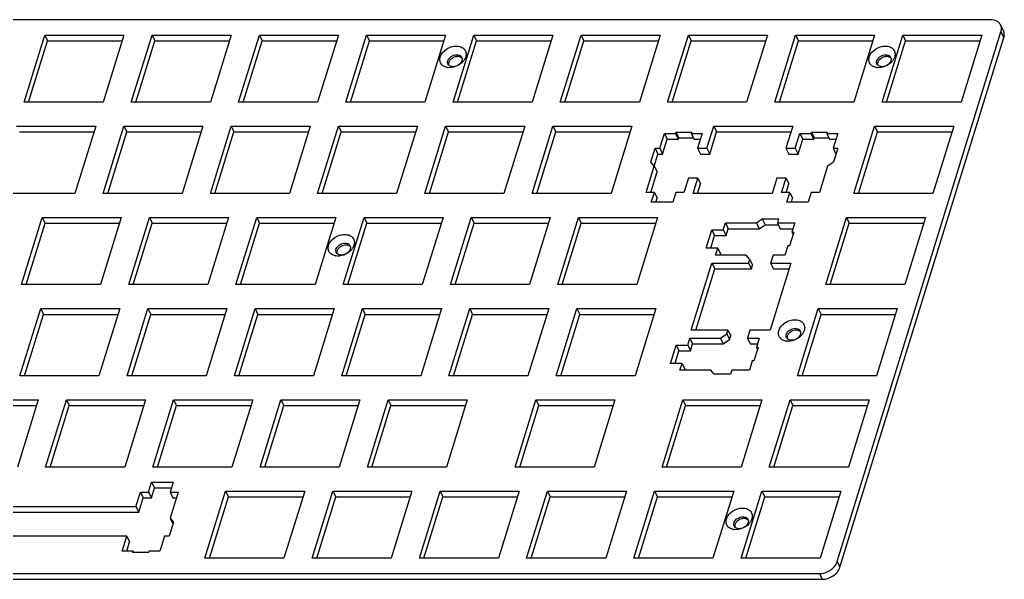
# Model space of a CAD drawing. Header units: millimetres. Extents: x 996 to 7194, y -92 to 581.
# Drawn here: x 6202.5 to 6363.2, y -43.2 to 48.2 of the extents above; entities that cross this region are included whole.
import ezdxf

# ---------------------------------------------------------------- set-up
doc = ezdxf.new("R2010")
doc.units = ezdxf.units.MM
doc.header["$LTSCALE"] = 30.734
doc.layers.get('0').update_dxf_attribs({"linetype": 'CONTINUOUS'})

msp = doc.modelspace()

# ---------------------------------------------------------------- linework, layer by layer
at = {"color": 7, "linetype": 'Continuous'}
for p, q in [((6360.91, 48.156), (6084.223, 48.156)), ((6363.007, 46.366), (6362.549, 47.299)), ((6203.206, 34.682), (6206.595, 45.649)), ((6206.595, 45.649), (6207.052, 44.717)), ((6206.595, 45.649), (6219.489, 45.649)), ((6219.489, 45.649), (6216.101, 34.682)), ((6220.706, 34.682), (6224.095, 45.649)), ((6224.095, 45.649), (6224.552, 44.717)), ((6224.095, 45.649), (6236.99, 45.649)), ((6236.99, 45.649), (6233.601, 34.682)), ((6238.206, 34.682), (6241.595, 45.649)), ((6241.595, 45.649), (6254.49, 45.649)), ((6241.595, 45.649), (6242.053, 44.717)), ((6254.49, 45.649), (6251.101, 34.682)), ((6255.706, 34.682), (6259.095, 45.649)), ((6259.095, 45.649), (6271.99, 45.649)), ((6259.095, 45.649), (6259.553, 44.717)), ((6271.99, 45.649), (6268.601, 34.682)), ((6273.206, 34.682), (6276.595, 45.649)), ((6276.595, 45.649), (6289.49, 45.649)), ((6276.595, 45.649), (6277.053, 44.717)), ((6289.49, 45.649), (6286.101, 34.682)), ((6290.707, 34.682), (6294.095, 45.649)), ((6294.095, 45.649), (6306.99, 45.649)), ((6294.095, 45.649), (6294.553, 44.717)), ((6306.99, 45.649), (6303.601, 34.682)), ((6308.207, 34.682), (6311.596, 45.649)), ((6311.596, 45.649), (6324.49, 45.649)), ((6311.596, 45.649), (6312.053, 44.717)), ((6324.49, 45.649), (6321.102, 34.682)), ((6325.707, 34.682), (6329.096, 45.649)), ((6329.096, 45.649), (6341.991, 45.649)), ((6329.096, 45.649), (6329.553, 44.717)), ((6335.883, -40.282), (6362.608, 46.197)), ((6336.341, -41.214), (6363.065, 45.265)), ((6341.991, 45.649), (6338.602, 34.682)), ((6343.207, 34.682), (6346.596, 45.649)), ((6346.596, 45.649), (6359.491, 45.649)), ((6346.596, 45.649), (6347.053, 44.717)), ((6359.491, 45.649), (6356.102, 34.682)), ((6362.608, 46.197), (6363.065, 45.265)), ((6203.951, 34.682), (6207.052, 44.717)), ((6207.052, 44.717), (6219.201, 44.717)), ((6221.452, 34.682), (6224.552, 44.717)), ((6224.552, 44.717), (6236.702, 44.717)), ((6238.952, 34.682), (6242.053, 44.717)), ((6242.053, 44.717), (6254.202, 44.717)), ((6256.452, 34.682), (6259.553, 44.717)), ((6259.553, 44.717), (6271.702, 44.717)), ((6273.952, 34.682), (6277.053, 44.717)), ((6277.053, 44.717), (6289.202, 44.717)), ((6291.452, 34.682), (6294.553, 44.717)), ((6294.553, 44.717), (6306.702, 44.717)), ((6308.952, 34.682), (6312.053, 44.717)), ((6312.053, 44.717), (6324.202, 44.717)), ((6326.453, 34.682), (6329.553, 44.717)), ((6329.553, 44.717), (6341.702, 44.717)), ((6343.953, 34.682), (6347.053, 44.717)), ((6347.053, 44.717), (6359.203, 44.717)), ((6216.101, 34.682), (6203.206, 34.682)), ((6233.601, 34.682), (6220.706, 34.682)), ((6251.101, 34.682), (6238.206, 34.682)), ((6268.601, 34.682), (6255.706, 34.682)), ((6286.101, 34.682), (6273.206, 34.682)), ((6303.601, 34.682), (6290.707, 34.682)), ((6321.102, 34.682), (6308.207, 34.682)), ((6338.602, 34.682), (6325.707, 34.682)), ((6356.102, 34.682), (6343.207, 34.682)), ((6201.995, 30.766), (6214.89, 30.766)), ((6214.89, 30.766), (6211.501, 19.799)), ((6216.107, 19.799), (6219.496, 30.766)), ((6219.496, 30.766), (6219.953, 29.833)), ((6219.496, 30.766), (6232.39, 30.766)), ((6232.39, 30.766), (6229.001, 19.799)), ((6233.607, 19.799), (6236.996, 30.766)), ((6236.996, 30.766), (6249.891, 30.766)), ((6236.996, 30.766), (6237.453, 29.833)), ((6249.891, 30.766), (6246.502, 19.799)), ((6251.107, 19.799), (6254.496, 30.766)), ((6254.496, 30.766), (6267.391, 30.766)), ((6254.496, 30.766), (6254.953, 29.833)), ((6267.391, 30.766), (6264.002, 19.799)), ((6268.607, 19.799), (6271.996, 30.766)), ((6271.996, 30.766), (6284.891, 30.766)), ((6271.996, 30.766), (6272.454, 29.833)), ((6284.891, 30.766), (6281.502, 19.799)), ((6286.107, 19.799), (6289.496, 30.766)), ((6289.496, 30.766), (6302.391, 30.766)), ((6289.496, 30.766), (6289.954, 29.833)), ((6302.391, 30.766), (6299.002, 19.799)), ((6314.633, 27.162), (6315.746, 30.766)), ((6315.746, 30.766), (6328.641, 30.766)), ((6315.746, 30.766), (6316.204, 29.833)), ((6328.641, 30.766), (6327.528, 27.162)), ((6338.608, 19.799), (6341.997, 30.766)), ((6341.997, 30.766), (6354.892, 30.766)), ((6341.997, 30.766), (6342.454, 29.833)), ((6354.892, 30.766), (6351.503, 19.799)), ((6202.453, 29.833), (6214.602, 29.833)), ((6216.852, 19.799), (6219.953, 29.833)), ((6219.953, 29.833), (6232.102, 29.833)), ((6234.352, 19.799), (6237.453, 29.833)), ((6237.453, 29.833), (6249.602, 29.833)), ((6251.853, 19.799), (6254.953, 29.833)), ((6254.953, 29.833), (6267.103, 29.833)), ((6269.353, 19.799), (6272.454, 29.833)), ((6272.454, 29.833), (6284.603, 29.833)), ((6286.853, 19.799), (6289.954, 29.833)), ((6289.954, 29.833), (6302.103, 29.833)), ((6306.942, 27.162), (6307.692, 29.591)), ((6307.692, 29.591), (6309.489, 29.591)), ((6307.692, 29.591), (6308.15, 28.658)), ((6309.489, 29.591), (6309.561, 29.826)), ((6309.489, 29.591), (6309.946, 28.658)), ((6309.561, 29.826), (6312.14, 29.826)), ((6309.561, 29.826), (6310.019, 28.893)), ((6312.14, 29.826), (6312.067, 29.591)), ((6312.067, 29.591), (6313.864, 29.591)), ((6312.067, 29.591), (6312.525, 28.658)), ((6313.864, 29.591), (6313.113, 27.162)), ((6315.09, 26.23), (6316.204, 29.833)), ((6316.204, 29.833), (6328.353, 29.833)), ((6329.048, 27.162), (6329.798, 29.591)), ((6329.798, 29.591), (6331.594, 29.591)), ((6329.798, 29.591), (6330.255, 28.658)), ((6331.594, 29.591), (6331.667, 29.826)), ((6331.594, 29.591), (6332.052, 28.658)), ((6331.667, 29.826), (6334.246, 29.826)), ((6331.667, 29.826), (6332.124, 28.893)), ((6334.246, 29.826), (6334.173, 29.591)), ((6334.173, 29.591), (6335.969, 29.591)), ((6334.173, 29.591), (6334.631, 28.658)), ((6335.969, 29.591), (6335.219, 27.162)), ((6339.353, 19.799), (6342.454, 29.833)), ((6342.454, 29.833), (6354.603, 29.833)), ((6307.4, 26.23), (6308.15, 28.658)), ((6308.15, 28.658), (6309.946, 28.658)), ((6309.946, 28.658), (6310.019, 28.893)), ((6310.019, 28.893), (6312.41, 28.893)), ((6312.525, 28.658), (6313.575, 28.658)), ((6329.505, 26.23), (6330.255, 28.658)), ((6330.255, 28.658), (6332.052, 28.658)), ((6332.052, 28.658), (6332.124, 28.893)), ((6332.124, 28.893), (6334.515, 28.893)), ((6334.631, 28.658), (6335.681, 28.658)), ((6305.48, 24.891), (6306.182, 27.162)), ((6306.027, 24.249), (6306.64, 26.23)), ((6306.182, 27.162), (6306.942, 27.162)), ((6306.182, 27.162), (6306.64, 26.23)), ((6306.64, 26.23), (6307.4, 26.23)), ((6306.942, 27.162), (6307.4, 26.23)), ((6313.113, 27.162), (6314.633, 27.162)), ((6313.113, 27.162), (6313.571, 26.23)), ((6313.571, 26.23), (6315.09, 26.23)), ((6314.633, 27.162), (6315.09, 26.23)), ((6327.528, 27.162), (6329.048, 27.162)), ((6327.528, 27.162), (6327.985, 26.23)), ((6327.985, 26.23), (6329.505, 26.23)), ((6329.048, 27.162), (6329.505, 26.23)), ((6335.219, 27.162), (6335.978, 27.162)), ((6335.219, 27.162), (6335.676, 26.23)), ((6335.978, 27.162), (6335.277, 24.891)), ((6304.715, 19.956), (6306.04, 24.245)), ((6306.04, 24.245), (6305.48, 24.891)), ((6306.04, 24.245), (6306.498, 23.312)), ((6334.317, 24.245), (6332.992, 19.956)), ((6335.277, 24.891), (6334.317, 24.245)), ((6305.461, 19.956), (6306.498, 23.312)), ((6311.612, 22.306), (6310.886, 19.956)), ((6313.132, 22.306), (6311.612, 22.306)), ((6312.357, 19.799), (6313.132, 22.306)), ((6313.103, 19.799), (6313.59, 21.373)), ((6313.132, 22.306), (6313.59, 21.373)), ((6326.027, 22.306), (6325.252, 19.799)), ((6327.547, 22.306), (6326.027, 22.306)), ((6326.821, 19.956), (6327.547, 22.306)), ((6327.547, 22.306), (6328.004, 21.373)), ((6327.566, 19.956), (6328.004, 21.373)), ((6211.501, 19.799), (6198.606, 19.799)), ((6229.001, 19.799), (6216.107, 19.799)), ((6246.502, 19.799), (6233.607, 19.799)), ((6264.002, 19.799), (6251.107, 19.799)), ((6281.502, 19.799), (6268.607, 19.799)), ((6299.002, 19.799), (6286.107, 19.799)), ((6306.051, 19.956), (6304.715, 19.956)), ((6305.554, 18.35), (6306.051, 19.956)), ((6306.051, 19.956), (6306.508, 19.023)), ((6309.551, 19.956), (6309.054, 18.35)), ((6310.886, 19.956), (6309.551, 19.956)), ((6325.252, 19.799), (6312.357, 19.799)), ((6328.156, 19.956), (6326.821, 19.956)), ((6327.66, 18.35), (6328.156, 19.956)), ((6328.156, 19.956), (6328.614, 19.023)), ((6331.656, 19.956), (6331.16, 18.35)), ((6332.992, 19.956), (6331.656, 19.956)), ((6351.503, 19.799), (6338.608, 19.799)), ((6309.054, 18.35), (6305.554, 18.35)), ((6306.3, 18.35), (6306.508, 19.023)), ((6331.16, 18.35), (6327.66, 18.35)), ((6328.406, 18.35), (6328.614, 19.023)), ((6202.785, 4.916), (6206.174, 15.883)), ((6203.531, 4.916), (6206.631, 14.95)), ((6206.174, 15.883), (6206.631, 14.95)), ((6206.174, 15.883), (6219.069, 15.883)), ((6206.631, 14.95), (6218.781, 14.95)), ((6219.069, 15.883), (6215.68, 4.916)), ((6220.285, 4.916), (6223.674, 15.883)), ((6221.031, 4.916), (6224.132, 14.95)), ((6223.674, 15.883), (6236.569, 15.883)), ((6223.674, 15.883), (6224.132, 14.95)), ((6224.132, 14.95), (6236.281, 14.95)), ((6236.569, 15.883), (6233.18, 4.916)), ((6237.785, 4.916), (6241.174, 15.883)), ((6238.531, 4.916), (6241.632, 14.95)), ((6241.174, 15.883), (6254.069, 15.883)), ((6241.174, 15.883), (6241.632, 14.95)), ((6241.632, 14.95), (6253.781, 14.95)), ((6254.069, 15.883), (6250.68, 4.916)), ((6255.285, 4.916), (6258.674, 15.883)), ((6256.031, 4.916), (6259.132, 14.95)), ((6258.674, 15.883), (6271.569, 15.883)), ((6258.674, 15.883), (6259.132, 14.95)), ((6259.132, 14.95), (6271.281, 14.95)), ((6271.569, 15.883), (6268.18, 4.916)), ((6272.786, 4.916), (6276.174, 15.883)), ((6273.531, 4.916), (6276.632, 14.95)), ((6276.174, 15.883), (6289.069, 15.883)), ((6276.174, 15.883), (6276.632, 14.95)), ((6276.632, 14.95), (6288.781, 14.95)), ((6289.069, 15.883), (6285.68, 4.916)), ((6290.286, 4.916), (6293.675, 15.883)), ((6291.031, 4.916), (6294.132, 14.95)), ((6293.675, 15.883), (6306.569, 15.883)), ((6293.675, 15.883), (6294.132, 14.95)), ((6294.132, 14.95), (6306.281, 14.95)), ((6306.569, 15.883), (6303.181, 4.916)), ((6317.301, 13.848), (6317.652, 14.984)), ((6317.652, 14.984), (6322.695, 14.984)), ((6317.652, 14.984), (6318.11, 14.051)), ((6322.695, 14.984), (6323.654, 15.63)), ((6322.695, 14.984), (6323.152, 14.051)), ((6323.152, 14.051), (6324.112, 14.697)), ((6323.654, 15.63), (6326.325, 15.63)), ((6323.654, 15.63), (6324.112, 14.697)), ((6324.112, 14.697), (6326.266, 14.697)), ((6326.325, 15.63), (6326.126, 14.984)), ((6326.126, 14.984), (6328.981, 14.984)), ((6326.126, 14.984), (6326.583, 14.051)), ((6328.981, 14.984), (6328.509, 13.456)), ((6334.008, 4.916), (6337.397, 15.883)), ((6334.754, 4.916), (6337.855, 14.95)), ((6337.397, 15.883), (6350.292, 15.883)), ((6337.397, 15.883), (6337.855, 14.95)), ((6337.855, 14.95), (6350.004, 14.95)), ((6350.292, 15.883), (6346.903, 4.916)), ((6314.493, 10.871), (6315.413, 13.848)), ((6315.239, 10.871), (6315.87, 12.915)), ((6315.413, 13.848), (6317.301, 13.848)), ((6315.413, 13.848), (6315.87, 12.915)), ((6315.87, 12.915), (6317.759, 12.915)), ((6317.301, 13.848), (6317.759, 12.915)), ((6317.759, 12.915), (6318.11, 14.051)), ((6318.11, 14.051), (6323.152, 14.051)), ((6326.583, 14.051), (6328.693, 14.051)), ((6328.785, 13.456), (6328.108, 11.263)), ((6328.509, 13.456), (6328.785, 13.456)), ((6328.509, 13.456), (6328.679, 13.111)), ((6327.831, 11.263), (6327.359, 9.735)), ((6328.108, 11.263), (6327.831, 11.263)), ((6316.381, 10.871), (6314.493, 10.871)), ((6316.03, 9.735), (6316.381, 10.871)), ((6321.004, 9.735), (6316.03, 9.735)), ((6316.381, 10.871), (6316.839, 9.939)), ((6316.776, 9.735), (6316.839, 9.939)), ((6321.615, 9.03), (6321.004, 9.735)), ((6325.425, 9.735), (6325.026, 8.443)), ((6327.359, 9.735), (6325.425, 9.735)), ((6312.058, -2.524), (6315.447, 8.443)), ((6315.447, 8.443), (6321.433, 8.443)), ((6315.447, 8.443), (6315.904, 7.51)), ((6321.433, 8.443), (6321.615, 9.03)), ((6321.433, 8.443), (6321.891, 7.51)), ((6321.615, 9.03), (6322.073, 8.098)), ((6321.891, 7.51), (6322.073, 8.098)), ((6328.341, 8.443), (6324.952, -2.524)), ((6325.026, 8.443), (6328.341, 8.443)), ((6325.026, 8.443), (6325.483, 7.51)), ((6312.803, -2.524), (6315.904, 7.51)), ((6315.904, 7.51), (6321.891, 7.51)), ((6325.483, 7.51), (6328.053, 7.51)), ((6215.68, 4.916), (6202.785, 4.916)), ((6233.18, 4.916), (6220.285, 4.916)), ((6250.68, 4.916), (6237.785, 4.916)), ((6268.18, 4.916), (6255.285, 4.916)), ((6285.68, 4.916), (6272.786, 4.916)), ((6303.181, 4.916), (6290.286, 4.916)), ((6346.903, 4.916), (6334.008, 4.916)), ((6202.528, -9.967), (6205.917, 0.999)), ((6203.274, -9.967), (6206.375, 0.067)), ((6205.917, 0.999), (6218.812, 0.999)), ((6205.917, 0.999), (6206.375, 0.067)), ((6206.375, 0.067), (6218.524, 0.067)), ((6218.812, 0.999), (6215.423, -9.967)), ((6220.029, -9.967), (6223.418, 0.999)), ((6220.774, -9.967), (6223.875, 0.067)), ((6223.418, 0.999), (6236.312, 0.999)), ((6223.418, 0.999), (6223.875, 0.067)), ((6223.875, 0.067), (6236.024, 0.067)), ((6236.312, 0.999), (6232.923, -9.967)), ((6237.529, -9.967), (6240.918, 0.999)), ((6238.274, -9.967), (6241.375, 0.067)), ((6240.918, 0.999), (6253.813, 0.999)), ((6240.918, 0.999), (6241.375, 0.067)), ((6241.375, 0.067), (6253.524, 0.067)), ((6253.813, 0.999), (6250.424, -9.967)), ((6255.029, -9.967), (6258.418, 0.999)), ((6255.775, -9.967), (6258.875, 0.067)), ((6258.418, 0.999), (6271.313, 0.999)), ((6258.418, 0.999), (6258.875, 0.067)), ((6258.875, 0.067), (6271.025, 0.067)), ((6271.313, 0.999), (6267.924, -9.967)), ((6272.529, -9.967), (6275.918, 0.999)), ((6273.275, -9.967), (6276.376, 0.067)), ((6275.918, 0.999), (6288.813, 0.999)), ((6275.918, 0.999), (6276.376, 0.067)), ((6276.376, 0.067), (6288.525, 0.067)), ((6288.813, 0.999), (6285.424, -9.967)), ((6290.029, -9.967), (6293.418, 0.999)), ((6290.775, -9.967), (6293.876, 0.067)), ((6293.418, 0.999), (6306.313, 0.999)), ((6293.418, 0.999), (6293.876, 0.067)), ((6293.876, 0.067), (6306.025, 0.067)), ((6306.313, 0.999), (6302.924, -9.967)), ((6329.409, -9.967), (6332.798, 0.999)), ((6330.155, -9.967), (6333.256, 0.067)), ((6332.798, 0.999), (6345.693, 0.999)), ((6332.798, 0.999), (6333.256, 0.067)), ((6333.256, 0.067), (6345.405, 0.067)), ((6345.693, 0.999), (6342.304, -9.967)), ((6318.045, -2.524), (6312.058, -2.524)), ((6316.816, -3.816), (6317.863, -3.111)), ((6317.863, -3.111), (6318.045, -2.524)), ((6317.863, -3.111), (6318.321, -4.044)), ((6318.045, -2.524), (6318.502, -3.456)), ((6321.637, -2.524), (6321.237, -3.816)), ((6324.952, -2.524), (6321.637, -2.524)), ((6311.491, -4.952), (6311.842, -3.816)), ((6311.842, -3.816), (6316.816, -3.816)), ((6311.842, -3.816), (6312.3, -4.749)), ((6311.949, -5.885), (6312.3, -4.749)), ((6312.3, -4.749), (6317.274, -4.749)), ((6316.816, -3.816), (6317.274, -4.749)), ((6317.274, -4.749), (6318.321, -4.044)), ((6318.321, -4.044), (6318.502, -3.456)), ((6321.237, -3.816), (6323.171, -3.816)), ((6321.237, -3.816), (6321.695, -4.749)), ((6321.695, -4.749), (6322.883, -4.749)), ((6323.171, -3.816), (6322.699, -5.344)), ((6308.683, -7.929), (6309.603, -4.952)), ((6309.429, -7.929), (6310.061, -5.885)), ((6309.603, -4.952), (6311.491, -4.952)), ((6309.603, -4.952), (6310.061, -5.885)), ((6310.061, -5.885), (6311.949, -5.885)), ((6311.491, -4.952), (6311.949, -5.885)), ((6322.976, -5.344), (6322.298, -7.537)), ((6322.699, -5.344), (6322.976, -5.344)), ((6322.699, -5.344), (6322.869, -5.689)), ((6310.572, -7.929), (6308.683, -7.929)), ((6310.221, -9.065), (6310.572, -7.929)), ((6310.572, -7.929), (6311.029, -8.861)), ((6322.022, -7.537), (6321.55, -9.065)), ((6322.298, -7.537), (6322.022, -7.537)), ((6315.263, -9.065), (6310.221, -9.065)), ((6310.966, -9.065), (6311.029, -8.861)), ((6315.824, -9.711), (6315.263, -9.065)), ((6318.694, -9.065), (6318.495, -9.711)), ((6321.55, -9.065), (6318.694, -9.065)), ((6215.423, -9.967), (6202.528, -9.967)), ((6232.923, -9.967), (6220.029, -9.967)), ((6250.424, -9.967), (6237.529, -9.967)), ((6267.924, -9.967), (6255.029, -9.967)), ((6285.424, -9.967), (6272.529, -9.967)), ((6302.924, -9.967), (6290.029, -9.967)), ((6318.495, -9.711), (6315.824, -9.711)), ((6342.304, -9.967), (6329.409, -9.967)), ((6192.614, -13.884), (6205.509, -13.884)), ((6205.509, -13.884), (6202.12, -24.85)), ((6206.725, -24.85), (6210.114, -13.884)), ((6210.114, -13.884), (6223.009, -13.884)), ((6210.114, -13.884), (6210.572, -14.816)), ((6223.009, -13.884), (6219.62, -24.85)), ((6224.225, -24.85), (6227.614, -13.884)), ((6227.614, -13.884), (6240.509, -13.884)), ((6227.614, -13.884), (6228.072, -14.816)), ((6240.509, -13.884), (6237.12, -24.85)), ((6241.726, -24.85), (6245.115, -13.884)), ((6245.115, -13.884), (6258.009, -13.884)), ((6245.115, -13.884), (6245.572, -14.816)), ((6258.009, -13.884), (6254.62, -24.85)), ((6259.226, -24.85), (6262.615, -13.884)), ((6262.615, -13.884), (6275.51, -13.884)), ((6262.615, -13.884), (6263.072, -14.816)), ((6275.51, -13.884), (6272.121, -24.85)), ((6283.335, -24.85), (6286.723, -13.884)), ((6286.723, -13.884), (6299.618, -13.884)), ((6286.723, -13.884), (6287.181, -14.816)), ((6299.618, -13.884), (6296.229, -24.85)), ((6307.31, -24.85), (6310.699, -13.884)), ((6310.699, -13.884), (6323.594, -13.884)), ((6310.699, -13.884), (6311.156, -14.816)), ((6323.594, -13.884), (6320.205, -24.85)), ((6324.81, -24.85), (6328.199, -13.884)), ((6328.199, -13.884), (6341.094, -13.884)), ((6328.199, -13.884), (6328.656, -14.816)), ((6341.094, -13.884), (6337.705, -24.85)), ((6193.072, -14.816), (6205.221, -14.816)), ((6207.471, -24.85), (6210.572, -14.816)), ((6210.572, -14.816), (6222.721, -14.816)), ((6224.971, -24.85), (6228.072, -14.816)), ((6228.072, -14.816), (6240.221, -14.816)), ((6242.471, -24.85), (6245.572, -14.816)), ((6245.572, -14.816), (6257.721, -14.816)), ((6259.971, -24.85), (6263.072, -14.816)), ((6263.072, -14.816), (6275.221, -14.816)), ((6284.08, -24.85), (6287.181, -14.816)), ((6287.181, -14.816), (6299.33, -14.816)), ((6308.055, -24.85), (6311.156, -14.816)), ((6311.156, -14.816), (6323.305, -14.816)), ((6325.556, -24.85), (6328.656, -14.816)), ((6328.656, -14.816), (6340.806, -14.816)), ((6219.62, -24.85), (6206.725, -24.85)), ((6237.12, -24.85), (6224.225, -24.85)), ((6254.62, -24.85), (6241.726, -24.85)), ((6272.121, -24.85), (6259.226, -24.85)), ((6296.229, -24.85), (6283.335, -24.85)), ((6320.205, -24.85), (6307.31, -24.85)), ((6337.705, -24.85), (6324.81, -24.85)), ((6223.519, -28.924), (6224.016, -27.318)), ((6223.977, -29.856), (6224.473, -28.25)), ((6224.016, -27.318), (6227.516, -27.318)), ((6224.016, -27.318), (6224.473, -28.25)), ((6224.473, -28.25), (6227.227, -28.25)), ((6227.516, -27.318), (6227.019, -28.924)), ((6232.71, -39.734), (6236.099, -28.767)), ((6236.099, -28.767), (6248.994, -28.767)), ((6236.099, -28.767), (6236.556, -29.7)), ((6248.994, -28.767), (6245.605, -39.734)), ((6250.21, -39.734), (6253.599, -28.767)), ((6253.599, -28.767), (6266.494, -28.767)), ((6253.599, -28.767), (6254.057, -29.7)), ((6266.494, -28.767), (6263.105, -39.734)), ((6267.71, -39.734), (6271.099, -28.767)), ((6271.099, -28.767), (6283.994, -28.767)), ((6271.099, -28.767), (6271.557, -29.7)), ((6283.994, -28.767), (6280.605, -39.734)), ((6285.21, -39.734), (6288.599, -28.767)), ((6288.599, -28.767), (6301.494, -28.767)), ((6288.599, -28.767), (6289.057, -29.7)), ((6301.494, -28.767), (6298.105, -39.734)), ((6302.711, -39.734), (6306.099, -28.767)), ((6306.099, -28.767), (6318.994, -28.767)), ((6306.099, -28.767), (6306.557, -29.7)), ((6318.994, -28.767), (6315.605, -39.734)), ((6320.211, -39.734), (6323.6, -28.767)), ((6323.6, -28.767), (6336.494, -28.767)), ((6323.6, -28.767), (6324.057, -29.7)), ((6336.494, -28.767), (6333.106, -39.734)), ((6221.458, -31.274), (6222.184, -28.924)), ((6221.915, -32.206), (6222.641, -29.856)), ((6222.184, -28.924), (6223.519, -28.924)), ((6222.184, -28.924), (6222.641, -29.856)), ((6222.641, -29.856), (6223.977, -29.856)), ((6223.519, -28.924), (6223.977, -29.856)), ((6227.019, -28.924), (6228.355, -28.924)), ((6227.019, -28.924), (6227.477, -29.856)), ((6228.355, -28.924), (6227.03, -33.212)), ((6227.477, -29.856), (6228.067, -29.856)), ((6233.456, -39.734), (6236.556, -29.7)), ((6236.556, -29.7), (6248.706, -29.7)), ((6250.956, -39.734), (6254.057, -29.7)), ((6254.057, -29.7), (6266.206, -29.7)), ((6268.456, -39.734), (6271.557, -29.7)), ((6271.557, -29.7), (6283.706, -29.7)), ((6285.956, -39.734), (6289.057, -29.7)), ((6289.057, -29.7), (6301.206, -29.7)), ((6303.456, -39.734), (6306.557, -29.7)), ((6306.557, -29.7), (6318.706, -29.7)), ((6320.956, -39.734), (6324.057, -29.7)), ((6324.057, -29.7), (6336.206, -29.7)), ((6184.938, -31.274), (6221.458, -31.274)), ((6221.458, -31.274), (6221.915, -32.206)), ((6185.395, -32.206), (6221.915, -32.206)), ((6227.03, -33.212), (6227.59, -33.859)), ((6227.03, -33.212), (6227.487, -34.145)), ((6227.59, -33.859), (6226.888, -36.13)), ((6219.957, -36.13), (6183.437, -36.13)), ((6219.206, -38.559), (6219.957, -36.13)), ((6219.957, -36.13), (6220.414, -37.063)), ((6226.128, -36.13), (6225.378, -38.559)), ((6226.888, -36.13), (6226.128, -36.13)), ((6219.952, -38.559), (6220.414, -37.063)), ((6221.002, -38.559), (6219.206, -38.559)), ((6220.93, -38.794), (6221.002, -38.559)), ((6223.509, -38.794), (6220.93, -38.794)), ((6221.002, -38.559), (6221.118, -38.794)), ((6223.581, -38.559), (6223.509, -38.794)), ((6225.378, -38.559), (6223.581, -38.559)), ((6245.605, -39.734), (6232.71, -39.734)), ((6263.105, -39.734), (6250.21, -39.734)), ((6280.605, -39.734), (6267.71, -39.734)), ((6298.105, -39.734), (6285.21, -39.734)), ((6315.605, -39.734), (6302.711, -39.734)), ((6333.106, -39.734), (6320.211, -39.734)), ((6335.883, -40.282), (6336.341, -41.214)), ((6056.289, -42.24), (6332.976, -42.24)), ((6056.747, -43.173), (6333.433, -43.173)), ((6332.976, -42.24), (6333.433, -43.173))]:
    msp.add_line(p, q, dxfattribs=at)
for centre, radius, start, end in [((6274.023, 41.723), 0.663, 10.9204, 26.06727), ((6344.024, 41.723), 0.663, 10.9204, 26.06727), ((6272.612, 42.367), 2.043, 259.06378, 261.06743), ((6273.008, 41.21), 0.702, 183.974, 190.00339), ((6272.969, 41.205), 0.663, 206.21538, 220.95696), ((6272.963, 42.949), 2.471, 318.46544, 323.59514), ((6342.613, 42.367), 2.043, 259.06378, 261.06743), ((6343.008, 41.21), 0.702, 183.974, 190.00339), ((6342.97, 41.205), 0.663, 206.21538, 220.95696), ((6342.964, 42.949), 2.471, 318.46544, 323.59514), ((6255.799, 10.977), 0.663, 10.9204, 26.06727), ((6254.784, 10.465), 0.702, 183.974, 190.00339), ((6254.745, 10.46), 0.663, 206.21538, 220.95696), ((6254.74, 12.203), 2.471, 318.46544, 323.59514), ((6254.389, 11.622), 2.043, 259.06378, 261.06743), ((6329.268, -2.927), 0.663, 10.9204, 26.06727), ((6328.208, -1.701), 2.471, 318.46544, 323.59514), ((6327.857, -2.282), 2.043, 259.06378, 261.06743), ((6328.253, -3.439), 0.702, 183.974, 190.00339), ((6328.214, -3.444), 0.663, 206.21538, 220.95696), ((6320.725, -33.673), 0.663, 10.9204, 26.06727), ((6319.314, -33.028), 2.043, 259.06378, 261.06743), ((6319.71, -34.185), 0.702, 183.974, 190.00339), ((6319.671, -34.19), 0.663, 206.21538, 220.95696), ((6319.665, -32.446), 2.471, 318.46544, 323.59514)]:
    msp.add_arc(centre, radius, start, end, dxfattribs=at)
for points, knots in [([(6362.549, 47.299), (6362.484, 47.43), (6362.303, 47.68), (6361.77, 48.058), (6361.254, 48.156), (6360.91, 48.156)], [0, 0, 0, 0, 0.227614, 0.4666921, 1, 1, 1, 1]), ([(6362.608, 46.197), (6362.665, 46.382), (6362.722, 46.761), (6362.629, 47.136), (6362.549, 47.299)], [0, 0, 0, 0, 0.5169844, 1, 1, 1, 1]), ([(6363.065, 45.265), (6363.122, 45.45), (6363.179, 45.829), (6363.086, 46.204), (6363.007, 46.366)], [0, 0, 0, 0, 0.5169844, 1, 1, 1, 1]), ([(6271.119, 42.085), (6271.276, 42.592), (6271.877, 43.268), (6272.753, 43.687), (6273.314, 43.823), (6273.851, 43.869), (6274.476, 43.773), (6275.079, 43.383), (6275.378, 42.755), (6275.33, 42.3), (6275.264, 42.085)], [0, 0, 0, 0, 0.2626406, 0.4073914, 0.4785518, 0.547162, 0.673045, 0.7840424, 0.8884659, 1, 1, 1, 1]), ([(6341.119, 42.085), (6341.276, 42.592), (6341.878, 43.268), (6342.753, 43.687), (6343.315, 43.823), (6343.852, 43.869), (6344.476, 43.773), (6345.079, 43.383), (6345.379, 42.755), (6345.331, 42.3), (6345.264, 42.085)], [0, 0, 0, 0, 0.2626406, 0.4073914, 0.4785518, 0.547162, 0.673045, 0.7840424, 0.8884659, 1, 1, 1, 1]), ([(6272.225, 40.361), (6272.021, 40.401), (6271.638, 40.537), (6271.201, 40.947), (6271.01, 41.507), (6271.061, 41.897), (6271.119, 42.085)], [0, 0, 0, 0, 0.2674202, 0.5098046, 0.7463465, 1, 1, 1, 1]), ([(6272.345, 41.463), (6272.355, 41.496), (6272.404, 41.629), (6272.481, 41.753), (6272.548, 41.838)], [0, 0, 0, 0, 0.2380773, 1, 1, 1, 1]), ([(6272.548, 41.838), (6272.745, 42.085), (6273.282, 42.441), (6273.943, 42.476), (6274.216, 42.368)], [0, 0, 0, 0, 0.5184237, 1, 1, 1, 1]), ([(6273.049, 41.845), (6273.015, 41.822), (6272.888, 41.73), (6272.774, 41.619), (6272.701, 41.527)], [0, 0, 0, 0, 0.2562979, 1, 1, 1, 1]), ([(6273.951, 42.132), (6273.874, 42.132), (6273.556, 42.104), (6273.249, 41.979), (6273.049, 41.845)], [0, 0, 0, 0, 0.2421146, 1, 1, 1, 1]), ([(6274.369, 42.057), (6274.337, 42.069), (6274.203, 42.114), (6274.059, 42.132), (6273.951, 42.132)], [0, 0, 0, 0, 0.2388888, 1, 1, 1, 1]), ([(6274.216, 42.368), (6274.304, 42.333), (6274.464, 42.24), (6274.58, 42.093), (6274.618, 42.014)], [0, 0, 0, 0, 0.516692, 1, 1, 1, 1]), ([(6274.674, 41.848), (6274.654, 41.871), (6274.566, 41.958), (6274.456, 42.022), (6274.369, 42.057)], [0, 0, 0, 0, 0.2412601, 1, 1, 1, 1]), ([(6275.264, 42.085), (6275.248, 42.033), (6275.17, 41.82), (6275.055, 41.621), (6274.952, 41.482)], [0, 0, 0, 0, 0.2393199, 1, 1, 1, 1]), ([(6342.225, 40.361), (6342.021, 40.401), (6341.638, 40.537), (6341.201, 40.947), (6341.01, 41.507), (6341.061, 41.897), (6341.119, 42.085)], [0, 0, 0, 0, 0.2674202, 0.5098046, 0.7463465, 1, 1, 1, 1]), ([(6342.346, 41.463), (6342.356, 41.496), (6342.405, 41.629), (6342.481, 41.753), (6342.549, 41.838)], [0, 0, 0, 0, 0.2380773, 1, 1, 1, 1]), ([(6342.549, 41.838), (6342.746, 42.085), (6343.282, 42.441), (6343.944, 42.476), (6344.217, 42.368)], [0, 0, 0, 0, 0.5184237, 1, 1, 1, 1]), ([(6343.049, 41.845), (6343.016, 41.822), (6342.889, 41.73), (6342.774, 41.619), (6342.702, 41.527)], [0, 0, 0, 0, 0.2562979, 1, 1, 1, 1]), ([(6343.952, 42.132), (6343.875, 42.132), (6343.557, 42.104), (6343.249, 41.979), (6343.049, 41.845)], [0, 0, 0, 0, 0.2421146, 1, 1, 1, 1]), ([(6344.37, 42.057), (6344.338, 42.069), (6344.203, 42.114), (6344.06, 42.132), (6343.952, 42.132)], [0, 0, 0, 0, 0.2388888, 1, 1, 1, 1]), ([(6344.217, 42.368), (6344.304, 42.333), (6344.465, 42.24), (6344.58, 42.093), (6344.619, 42.014)], [0, 0, 0, 0, 0.516692, 1, 1, 1, 1]), ([(6344.674, 41.848), (6344.655, 41.871), (6344.567, 41.958), (6344.457, 42.022), (6344.37, 42.057)], [0, 0, 0, 0, 0.2412601, 1, 1, 1, 1]), ([(6345.264, 42.085), (6345.248, 42.033), (6345.171, 41.82), (6345.055, 41.621), (6344.953, 41.482)], [0, 0, 0, 0, 0.2393199, 1, 1, 1, 1]), ([(6273.015, 40.349), (6272.953, 40.34), (6272.714, 40.314), (6272.471, 40.321), (6272.295, 40.349)], [0, 0, 0, 0, 0.258613, 1, 1, 1, 1]), ([(6272.308, 41.162), (6272.306, 41.186), (6272.304, 41.288), (6272.322, 41.39), (6272.345, 41.463)], [0, 0, 0, 0, 0.2427112, 1, 1, 1, 1]), ([(6272.497, 41.152), (6272.488, 41.121), (6272.457, 40.999), (6272.453, 40.869), (6272.469, 40.778)], [0, 0, 0, 0, 0.2609234, 1, 1, 1, 1]), ([(6273.194, 40.484), (6273.052, 40.484), (6272.783, 40.524), (6272.55, 40.677), (6272.468, 40.771)], [0, 0, 0, 0, 0.5314247, 1, 1, 1, 1]), ([(6274.429, 40.952), (6274.326, 40.873), (6273.898, 40.585), (6273.397, 40.404), (6273.015, 40.349)], [0, 0, 0, 0, 0.2514746, 1, 1, 1, 1]), ([(6274.444, 41.089), (6274.371, 40.997), (6274.033, 40.667), (6273.548, 40.484), (6273.194, 40.484)], [0, 0, 0, 0, 0.2483024, 1, 1, 1, 1]), ([(6274.813, 41.31), (6274.785, 41.278), (6274.665, 41.149), (6274.533, 41.033), (6274.429, 40.952)], [0, 0, 0, 0, 0.2458428, 1, 1, 1, 1]), ([(6274.648, 41.463), (6274.638, 41.431), (6274.588, 41.297), (6274.512, 41.174), (6274.444, 41.089)], [0, 0, 0, 0, 0.2380773, 1, 1, 1, 1]), ([(6343.015, 40.349), (6342.954, 40.34), (6342.715, 40.314), (6342.472, 40.321), (6342.296, 40.349)], [0, 0, 0, 0, 0.258613, 1, 1, 1, 1]), ([(6342.308, 41.162), (6342.307, 41.186), (6342.305, 41.288), (6342.323, 41.39), (6342.346, 41.463)], [0, 0, 0, 0, 0.2427112, 1, 1, 1, 1]), ([(6342.498, 41.152), (6342.488, 41.121), (6342.458, 40.999), (6342.454, 40.869), (6342.47, 40.778)], [0, 0, 0, 0, 0.2609234, 1, 1, 1, 1]), ([(6343.194, 40.484), (6343.053, 40.484), (6342.783, 40.524), (6342.551, 40.677), (6342.469, 40.771)], [0, 0, 0, 0, 0.5314247, 1, 1, 1, 1]), ([(6344.429, 40.952), (6344.327, 40.873), (6343.898, 40.585), (6343.397, 40.404), (6343.015, 40.349)], [0, 0, 0, 0, 0.2514746, 1, 1, 1, 1]), ([(6344.445, 41.089), (6344.372, 40.997), (6344.034, 40.667), (6343.549, 40.484), (6343.194, 40.484)], [0, 0, 0, 0, 0.2483024, 1, 1, 1, 1]), ([(6344.814, 41.31), (6344.785, 41.278), (6344.666, 41.149), (6344.534, 41.033), (6344.429, 40.952)], [0, 0, 0, 0, 0.2458428, 1, 1, 1, 1]), ([(6344.648, 41.463), (6344.638, 41.431), (6344.589, 41.297), (6344.512, 41.174), (6344.445, 41.089)], [0, 0, 0, 0, 0.2380773, 1, 1, 1, 1]), ([(6252.895, 11.339), (6253.052, 11.847), (6253.654, 12.522), (6254.529, 12.942), (6255.091, 13.078), (6255.627, 13.123), (6256.252, 13.028), (6256.855, 12.637), (6257.155, 12.01), (6257.107, 11.555), (6257.04, 11.339)], [0, 0, 0, 0, 0.2626406, 0.4073914, 0.4785518, 0.547162, 0.673045, 0.7840424, 0.8884659, 1, 1, 1, 1]), ([(6254.001, 9.616), (6253.797, 9.655), (6253.414, 9.791), (6252.977, 10.202), (6252.786, 10.761), (6252.837, 11.151), (6252.895, 11.339)], [0, 0, 0, 0, 0.2674202, 0.5098046, 0.7463465, 1, 1, 1, 1]), ([(6254.325, 11.092), (6254.522, 11.34), (6255.058, 11.695), (6255.719, 11.73), (6255.993, 11.622)], [0, 0, 0, 0, 0.5184237, 1, 1, 1, 1]), ([(6255.728, 11.386), (6255.651, 11.386), (6255.333, 11.359), (6255.025, 11.234), (6254.825, 11.099)], [0, 0, 0, 0, 0.2421146, 1, 1, 1, 1]), ([(6256.145, 11.311), (6256.114, 11.324), (6255.979, 11.369), (6255.836, 11.386), (6255.728, 11.386)], [0, 0, 0, 0, 0.2388888, 1, 1, 1, 1]), ([(6255.993, 11.622), (6256.08, 11.588), (6256.241, 11.495), (6256.356, 11.347), (6256.395, 11.268)], [0, 0, 0, 0, 0.516692, 1, 1, 1, 1]), ([(6256.45, 11.103), (6256.43, 11.125), (6256.342, 11.213), (6256.233, 11.277), (6256.145, 11.311)], [0, 0, 0, 0, 0.2412601, 1, 1, 1, 1]), ([(6257.04, 11.339), (6257.024, 11.287), (6256.947, 11.074), (6256.831, 10.875), (6256.729, 10.737)], [0, 0, 0, 0, 0.2393199, 1, 1, 1, 1]), ([(6254.084, 10.416), (6254.083, 10.441), (6254.081, 10.542), (6254.099, 10.644), (6254.121, 10.718)], [0, 0, 0, 0, 0.2427112, 1, 1, 1, 1]), ([(6254.121, 10.718), (6254.131, 10.75), (6254.181, 10.884), (6254.257, 11.007), (6254.325, 11.092)], [0, 0, 0, 0, 0.2380773, 1, 1, 1, 1]), ([(6254.274, 10.407), (6254.264, 10.375), (6254.233, 10.253), (6254.23, 10.124), (6254.246, 10.032)], [0, 0, 0, 0, 0.2609234, 1, 1, 1, 1]), ([(6254.97, 9.738), (6254.829, 9.738), (6254.559, 9.779), (6254.326, 9.931), (6254.245, 10.025)], [0, 0, 0, 0, 0.5314247, 1, 1, 1, 1]), ([(6254.825, 11.099), (6254.792, 11.077), (6254.664, 10.984), (6254.55, 10.873), (6254.477, 10.782)], [0, 0, 0, 0, 0.2562979, 1, 1, 1, 1]), ([(6256.205, 10.206), (6256.102, 10.127), (6255.674, 9.839), (6255.173, 9.658), (6254.791, 9.604)], [0, 0, 0, 0, 0.2514746, 1, 1, 1, 1]), ([(6256.221, 10.343), (6256.148, 10.251), (6255.809, 9.921), (6255.324, 9.738), (6254.97, 9.738)], [0, 0, 0, 0, 0.2483024, 1, 1, 1, 1]), ([(6256.59, 10.565), (6256.561, 10.532), (6256.442, 10.404), (6256.31, 10.287), (6256.205, 10.206)], [0, 0, 0, 0, 0.2458428, 1, 1, 1, 1]), ([(6256.424, 10.718), (6256.414, 10.685), (6256.364, 10.551), (6256.288, 10.428), (6256.221, 10.343)], [0, 0, 0, 0, 0.2380773, 1, 1, 1, 1]), ([(6254.791, 9.604), (6254.73, 9.595), (6254.491, 9.569), (6254.247, 9.576), (6254.071, 9.604)], [0, 0, 0, 0, 0.258613, 1, 1, 1, 1]), ([(6326.364, -2.565), (6326.521, -2.058), (6327.122, -1.382), (6327.998, -0.962), (6328.559, -0.826), (6329.096, -0.781), (6329.721, -0.876), (6330.324, -1.267), (6330.623, -1.895), (6330.575, -2.349), (6330.509, -2.565)], [0, 0, 0, 0, 0.2626406, 0.4073914, 0.4785518, 0.547162, 0.673045, 0.7840424, 0.8884659, 1, 1, 1, 1]), ([(6327.469, -4.288), (6327.266, -4.249), (6326.883, -4.113), (6326.446, -3.702), (6326.255, -3.143), (6326.306, -2.753), (6326.364, -2.565)], [0, 0, 0, 0, 0.2674202, 0.5098046, 0.7463465, 1, 1, 1, 1]), ([(6327.553, -3.488), (6327.551, -3.463), (6327.549, -3.362), (6327.567, -3.26), (6327.59, -3.186)], [0, 0, 0, 0, 0.2427112, 1, 1, 1, 1]), ([(6327.59, -3.186), (6327.6, -3.154), (6327.649, -3.02), (6327.726, -2.897), (6327.793, -2.812)], [0, 0, 0, 0, 0.2380773, 1, 1, 1, 1]), ([(6327.793, -2.812), (6327.99, -2.564), (6328.527, -2.209), (6329.188, -2.174), (6329.461, -2.282)], [0, 0, 0, 0, 0.5184237, 1, 1, 1, 1]), ([(6328.294, -2.805), (6328.26, -2.827), (6328.133, -2.92), (6328.019, -3.031), (6327.946, -3.123)], [0, 0, 0, 0, 0.2562979, 1, 1, 1, 1]), ([(6329.196, -2.518), (6329.119, -2.518), (6328.801, -2.545), (6328.494, -2.67), (6328.294, -2.805)], [0, 0, 0, 0, 0.2421146, 1, 1, 1, 1]), ([(6329.614, -2.593), (6329.582, -2.58), (6329.448, -2.535), (6329.304, -2.518), (6329.196, -2.518)], [0, 0, 0, 0, 0.2388888, 1, 1, 1, 1]), ([(6329.461, -2.282), (6329.549, -2.316), (6329.709, -2.409), (6329.825, -2.557), (6329.863, -2.636)], [0, 0, 0, 0, 0.516692, 1, 1, 1, 1]), ([(6329.919, -2.801), (6329.899, -2.779), (6329.811, -2.691), (6329.701, -2.627), (6329.614, -2.593)], [0, 0, 0, 0, 0.2412601, 1, 1, 1, 1]), ([(6329.893, -3.186), (6329.883, -3.219), (6329.833, -3.353), (6329.757, -3.476), (6329.689, -3.561)], [0, 0, 0, 0, 0.2380773, 1, 1, 1, 1]), ([(6330.509, -2.565), (6330.493, -2.617), (6330.415, -2.83), (6330.3, -3.029), (6330.197, -3.168)], [0, 0, 0, 0, 0.2393199, 1, 1, 1, 1]), ([(6328.26, -4.301), (6328.198, -4.309), (6327.959, -4.335), (6327.716, -4.328), (6327.54, -4.301)], [0, 0, 0, 0, 0.258613, 1, 1, 1, 1]), ([(6327.742, -3.497), (6327.733, -3.529), (6327.702, -3.651), (6327.698, -3.78), (6327.714, -3.872)], [0, 0, 0, 0, 0.2609234, 1, 1, 1, 1]), ([(6328.439, -4.166), (6328.297, -4.166), (6328.028, -4.125), (6327.795, -3.973), (6327.713, -3.879)], [0, 0, 0, 0, 0.5314247, 1, 1, 1, 1]), ([(6329.674, -3.698), (6329.571, -3.777), (6329.143, -4.065), (6328.642, -4.246), (6328.26, -4.301)], [0, 0, 0, 0, 0.2514746, 1, 1, 1, 1]), ([(6329.689, -3.561), (6329.616, -3.653), (6329.278, -3.983), (6328.793, -4.166), (6328.439, -4.166)], [0, 0, 0, 0, 0.2483024, 1, 1, 1, 1]), ([(6330.058, -3.339), (6330.03, -3.372), (6329.91, -3.5), (6329.778, -3.617), (6329.674, -3.698)], [0, 0, 0, 0, 0.2458428, 1, 1, 1, 1]), ([(6317.821, -33.31), (6317.977, -32.803), (6318.579, -32.127), (6319.454, -31.708), (6320.016, -31.572), (6320.553, -31.527), (6321.177, -31.622), (6321.781, -32.012), (6322.08, -32.64), (6322.032, -33.095), (6321.965, -33.31)], [0, 0, 0, 0, 0.2626406, 0.4073914, 0.4785518, 0.547162, 0.673045, 0.7840424, 0.8884659, 1, 1, 1, 1]), ([(6318.926, -35.034), (6318.722, -34.994), (6318.34, -34.859), (6317.903, -34.448), (6317.712, -33.889), (6317.762, -33.499), (6317.821, -33.31)], [0, 0, 0, 0, 0.2674202, 0.5098046, 0.7463465, 1, 1, 1, 1]), ([(6319.047, -33.932), (6319.057, -33.9), (6319.106, -33.766), (6319.182, -33.642), (6319.25, -33.557)], [0, 0, 0, 0, 0.2380773, 1, 1, 1, 1]), ([(6319.25, -33.557), (6319.447, -33.31), (6319.984, -32.954), (6320.645, -32.919), (6320.918, -33.027)], [0, 0, 0, 0, 0.5184237, 1, 1, 1, 1]), ([(6319.75, -33.55), (6319.717, -33.573), (6319.59, -33.665), (6319.475, -33.777), (6319.403, -33.868)], [0, 0, 0, 0, 0.2562979, 1, 1, 1, 1]), ([(6320.653, -33.264), (6320.576, -33.264), (6320.258, -33.291), (6319.951, -33.416), (6319.75, -33.55)], [0, 0, 0, 0, 0.2421146, 1, 1, 1, 1]), ([(6321.071, -33.338), (6321.039, -33.326), (6320.904, -33.281), (6320.761, -33.264), (6320.653, -33.264)], [0, 0, 0, 0, 0.2388888, 1, 1, 1, 1]), ([(6320.918, -33.027), (6321.005, -33.062), (6321.166, -33.155), (6321.281, -33.302), (6321.32, -33.381)], [0, 0, 0, 0, 0.516692, 1, 1, 1, 1]), ([(6321.375, -33.547), (6321.356, -33.524), (6321.268, -33.437), (6321.158, -33.373), (6321.071, -33.338)], [0, 0, 0, 0, 0.2412601, 1, 1, 1, 1]), ([(6321.965, -33.31), (6321.949, -33.362), (6321.872, -33.576), (6321.756, -33.774), (6321.654, -33.913)], [0, 0, 0, 0, 0.2393199, 1, 1, 1, 1]), ([(6319.716, -35.046), (6319.655, -35.055), (6319.416, -35.081), (6319.173, -35.074), (6318.997, -35.046)], [0, 0, 0, 0, 0.258613, 1, 1, 1, 1]), ([(6319.01, -34.233), (6319.008, -34.209), (6319.006, -34.107), (6319.024, -34.005), (6319.047, -33.932)], [0, 0, 0, 0, 0.2427112, 1, 1, 1, 1]), ([(6319.199, -34.243), (6319.19, -34.274), (6319.159, -34.396), (6319.155, -34.526), (6319.171, -34.618)], [0, 0, 0, 0, 0.2609234, 1, 1, 1, 1]), ([(6319.895, -34.911), (6319.754, -34.911), (6319.484, -34.871), (6319.252, -34.719), (6319.17, -34.624)], [0, 0, 0, 0, 0.5314247, 1, 1, 1, 1]), ([(6321.13, -34.443), (6321.028, -34.523), (6320.6, -34.81), (6320.098, -34.991), (6319.716, -35.046)], [0, 0, 0, 0, 0.2514746, 1, 1, 1, 1]), ([(6321.146, -34.307), (6321.073, -34.398), (6320.735, -34.729), (6320.25, -34.911), (6319.895, -34.911)], [0, 0, 0, 0, 0.2483024, 1, 1, 1, 1]), ([(6321.515, -34.085), (6321.487, -34.117), (6321.367, -34.246), (6321.235, -34.363), (6321.13, -34.443)], [0, 0, 0, 0, 0.2458428, 1, 1, 1, 1]), ([(6321.349, -33.932), (6321.339, -33.964), (6321.29, -34.098), (6321.214, -34.222), (6321.146, -34.307)], [0, 0, 0, 0, 0.2380773, 1, 1, 1, 1]), ([(6332.976, -42.24), (6333.289, -42.24), (6333.931, -42.129), (6335.04, -41.597), (6335.709, -40.846), (6335.883, -40.282)], [0, 0, 0, 0, 0.2548923, 0.5196304, 1, 1, 1, 1]), ([(6333.433, -43.173), (6333.746, -43.173), (6334.388, -43.061), (6335.498, -42.529), (6336.167, -41.778), (6336.341, -41.214)], [0, 0, 0, 0, 0.2548923, 0.5196304, 1, 1, 1, 1])]:
    msp.add_open_spline(points, degree=3, knots=knots, dxfattribs=at)
for points in [[(6274.674, 41.848), (6274.682, 41.804), (6274.686, 41.76), (6274.687, 41.715)], [(6344.674, 41.848), (6344.683, 41.804), (6344.687, 41.76), (6344.687, 41.715)], [(6272.374, 40.913), (6272.347, 40.968), (6272.328, 41.028), (6272.317, 41.089)], [(6272.573, 41.332), (6272.542, 41.275), (6272.517, 41.214), (6272.497, 41.152)], [(6272.701, 41.527), (6272.652, 41.466), (6272.609, 41.401), (6272.573, 41.332)], [(6274.687, 41.715), (6274.687, 41.63), (6274.673, 41.544), (6274.648, 41.463)], [(6342.375, 40.913), (6342.348, 40.968), (6342.328, 41.028), (6342.317, 41.089)], [(6342.573, 41.332), (6342.543, 41.275), (6342.517, 41.214), (6342.498, 41.152)], [(6342.702, 41.527), (6342.653, 41.466), (6342.61, 41.401), (6342.573, 41.332)], [(6344.687, 41.715), (6344.687, 41.63), (6344.673, 41.544), (6344.648, 41.463)], [(6254.151, 10.167), (6254.123, 10.222), (6254.104, 10.282), (6254.093, 10.343)], [(6254.349, 10.586), (6254.319, 10.529), (6254.293, 10.469), (6254.274, 10.407)], [(6254.477, 10.782), (6254.429, 10.721), (6254.385, 10.655), (6254.349, 10.586)], [(6256.463, 10.969), (6256.463, 10.884), (6256.449, 10.799), (6256.424, 10.718)], [(6256.45, 11.103), (6256.459, 11.059), (6256.463, 11.014), (6256.463, 10.969)], [(6327.946, -3.123), (6327.897, -3.183), (6327.854, -3.249), (6327.818, -3.318)], [(6329.931, -2.935), (6329.932, -3.02), (6329.918, -3.105), (6329.893, -3.186)], [(6329.919, -2.801), (6329.927, -2.845), (6329.931, -2.89), (6329.931, -2.935)], [(6327.619, -3.737), (6327.592, -3.682), (6327.572, -3.622), (6327.562, -3.561)], [(6327.818, -3.318), (6327.787, -3.375), (6327.762, -3.435), (6327.742, -3.497)], [(6321.388, -33.68), (6321.389, -33.765), (6321.374, -33.851), (6321.349, -33.932)], [(6321.376, -33.547), (6321.384, -33.591), (6321.388, -33.636), (6321.388, -33.68)], [(6319.076, -34.483), (6319.049, -34.427), (6319.029, -34.367), (6319.019, -34.307)], [(6319.274, -34.063), (6319.244, -34.121), (6319.218, -34.181), (6319.199, -34.243)], [(6319.403, -33.868), (6319.354, -33.929), (6319.311, -33.994), (6319.274, -34.063)]]:
    msp.add_open_spline(points, degree=3, dxfattribs=at)

doc.saveas('drawing.dxf')
